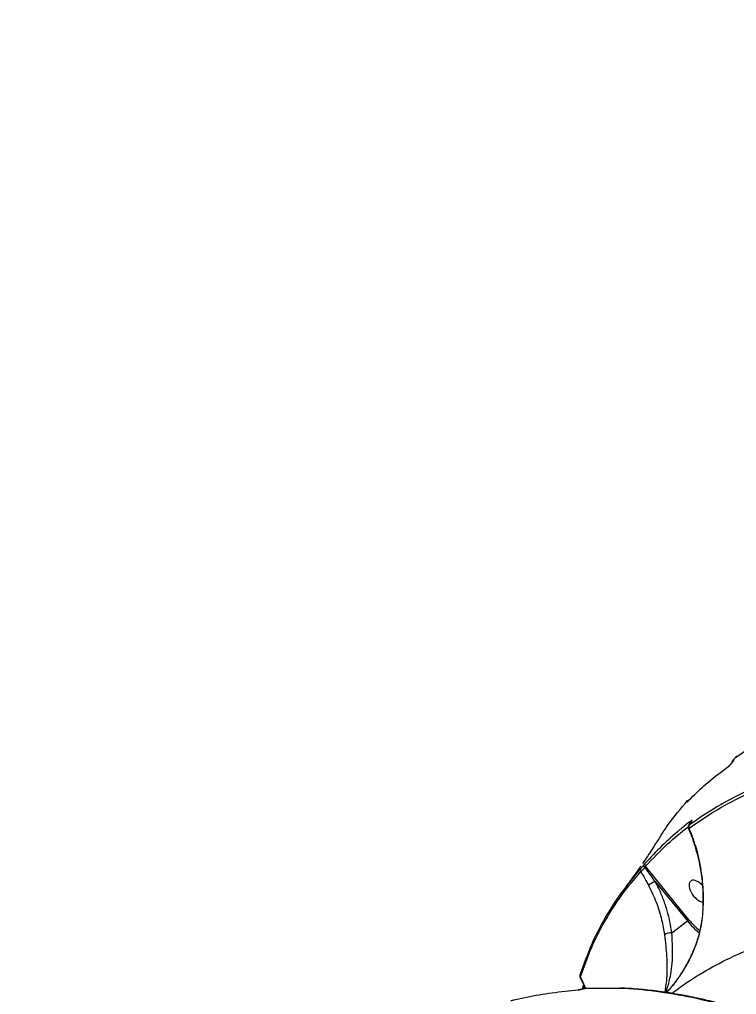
# Model space of a CAD drawing. Header units: millimetres. Extents: x -6328 to 5334, y -5037 to 4112.
# Drawn here: x -2576.2 to -2316, y 416.5 to 770.3 of the extents above; entities that cross this region are included whole.
import ezdxf

# ---------------------------------------------------------------- set-up
doc = ezdxf.new("R2010")
doc.units = ezdxf.units.MM
for name, color, linetype in [('DIKOM_ОБЪЕКТ', 7, 'Continuous'), ('DIKOM_РАЗМЕР_ЗОНА', 7, 'Continuous'), ('DIKOM_РАЗМЕР_ОБЪЕКТА', 7, 'Continuous')]:
    doc.layers.add(name, color=color, linetype=linetype)
doc.styles.add('style1', font='arial.ttf', dxfattribs={"width": 0.8})
doc.dimstyles.new('1-50', dxfattribs={"dimtxt": 300, "dimasz": 200, "dimexe": 100, "dimexo": 0, "dimgap": 100, "dimtad": 1, "dimtxsty": 'style1', "dimcen": 200, "dimclrd": 7, "dimclre": 7, "dimclrt": 7, "dimadec": 1, "dimazin": 2, "dimtfac": 1, "dimtmove": 0, "dimatfit": 2, "dimfxl": 0, "dimlwd": 25, "dimlwe": 18, "dimarcsym": 0})

# ---------------------------------------------------------------- blocks, each defined once
blk = doc.blocks.new('*D0')
at = {"layer": 'Defpoints', "color": 0, "transparency": 16777216}
for p in [(-3539.45, 760.32), (3333.52, 448.13), (3333.52, -4437.11)]:
    blk.add_point(p, dxfattribs=at)
at = {"layer": 'DIKOM_РАЗМЕР_ОБЪЕКТА', "color": 7, "lineweight": 18, "transparency": 16777216}
for p, q in [((-3539.45, 760.32), (-3539.45, -4537.11)), ((3333.52, 448.13), (3333.52, -4537.11))]:
    blk.add_line(p, q, dxfattribs=at)
at = {"layer": 'DIKOM_РАЗМЕР_ОБЪЕКТА', "color": 7, "lineweight": 25, "transparency": 16777216}
blk.add_line((-3339.45, -4437.11), (3133.52, -4437.11), dxfattribs=at)
at = {"layer": 'DIKOM_РАЗМЕР_ОБЪЕКТА', "color": 7, "transparency": 16777216}
for points in [[(-3339.45, -4403.77), (-3339.45, -4470.44), (-3539.45, -4437.11)], [(3133.52, -4403.77), (3133.52, -4470.44), (3333.52, -4437.11)]]:
    blk.add_solid(points, dxfattribs=at)
at = {"layer": 'DIKOM_РАЗМЕР_ОБЪЕКТА', "color": 7, "transparency": 16777216, "insert": (-102.96, -4183.94), "char_height": 300, "attachment_point": 5, "style": 'style1'}
blk.add_mtext('6900', dxfattribs=at)
blk = doc.blocks.new('*D1')
at = {"layer": 'Defpoints', "color": 0, "transparency": 16777216}
for p in [(-5040.91, 625.75), (5333.52, 448.13), (5333.52, -4936.78)]:
    blk.add_point(p, dxfattribs=at)
at = {"layer": 'DIKOM_РАЗМЕР_ЗОНА', "color": 7, "lineweight": 18, "transparency": 16777216}
for p, q in [((-5040.91, 625.75), (-5040.91, -5036.78)), ((5333.52, 448.13), (5333.52, -5036.78))]:
    blk.add_line(p, q, dxfattribs=at)
at = {"layer": 'DIKOM_РАЗМЕР_ЗОНА', "color": 7, "lineweight": 25, "transparency": 16777216}
blk.add_line((-4840.91, -4936.78), (5133.52, -4936.78), dxfattribs=at)
at = {"layer": 'DIKOM_РАЗМЕР_ЗОНА', "color": 7, "transparency": 16777216}
for points in [[(-4840.91, -4903.45), (-4840.91, -4970.11), (-5040.91, -4936.78)], [(5133.52, -4903.45), (5133.52, -4970.11), (5333.52, -4936.78)]]:
    blk.add_solid(points, dxfattribs=at)
at = {"layer": 'DIKOM_РАЗМЕР_ЗОНА', "color": 7, "transparency": 16777216, "insert": (-104.69, -4683.61), "char_height": 300, "attachment_point": 5, "style": 'style1'}
blk.add_mtext('10400', dxfattribs=at)
blk = doc.blocks.new('*D2')
at = {"layer": 'Defpoints', "color": 0, "transparency": 16777216}
for p in [(-5303.77, 2121.42), (-1621.11, 2121.42), (560.33, -2395.62)]:
    blk.add_point(p, dxfattribs=at)
at = {"layer": 'DIKOM_РАЗМЕР_ОБЪЕКТА', "color": 7, "lineweight": 18, "transparency": 16777216}
for p, q in [((-1621.11, 2121.42), (-5403.77, 2121.42)), ((560.33, -2395.62), (-5403.77, -2395.62))]:
    blk.add_line(p, q, dxfattribs=at)
at = {"layer": 'DIKOM_РАЗМЕР_ОБЪЕКТА', "color": 7, "lineweight": 25, "transparency": 16777216}
blk.add_line((-5303.77, -2195.62), (-5303.77, 1921.42), dxfattribs=at)
at = {"layer": 'DIKOM_РАЗМЕР_ОБЪЕКТА', "color": 7, "transparency": 16777216}
for points in [[(-5337.11, 1921.42), (-5270.44, 1921.42), (-5303.77, 2121.42)], [(-5337.11, -2195.62), (-5270.44, -2195.62), (-5303.77, -2395.62)]]:
    blk.add_solid(points, dxfattribs=at)
at = {"layer": 'DIKOM_РАЗМЕР_ОБЪЕКТА', "color": 7, "transparency": 16777216, "insert": (-5556.94, -137.1), "char_height": 300, "attachment_point": 5, "rotation": 90, "style": 'style1'}
blk.add_mtext('4500', dxfattribs=at)
blk = doc.blocks.new('*D3')
at = {"layer": 'Defpoints', "color": 0, "transparency": 16777216}
for p in [(-1814.92, 4111.71), (-5877.98, -3895.62), (33.33, -3895.62)]:
    blk.add_point(p, dxfattribs=at)
at = {"layer": 'DIKOM_РАЗМЕР_ЗОНА', "color": 7, "lineweight": 18, "transparency": 16777216}
for p, q in [((-1814.92, 4111.71), (-5977.98, 4111.71)), ((33.33, -3895.62), (-5977.98, -3895.62))]:
    blk.add_line(p, q, dxfattribs=at)
at = {"layer": 'DIKOM_РАЗМЕР_ЗОНА', "color": 7, "lineweight": 25, "transparency": 16777216}
blk.add_line((-5877.98, 3911.71), (-5877.98, -3695.62), dxfattribs=at)
at = {"layer": 'DIKOM_РАЗМЕР_ЗОНА', "color": 7, "transparency": 16777216}
for points in [[(-5911.31, 3911.71), (-5844.65, 3911.71), (-5877.98, 4111.71)], [(-5911.31, -3695.62), (-5844.65, -3695.62), (-5877.98, -3895.62)]]:
    blk.add_solid(points, dxfattribs=at)
at = {"layer": 'DIKOM_РАЗМЕР_ЗОНА', "color": 7, "transparency": 16777216, "insert": (-6131.15, 108.05), "char_height": 300, "attachment_point": 5, "rotation": 90, "style": 'style1'}
blk.add_mtext('8000', dxfattribs=at)

msp = doc.modelspace()

# ---------------------------------------------------------------- linework, layer by layer
at = {"layer": 'DIKOM_ОБЪЕКТ', "color": 7, "linetype": 'Continuous', "lineweight": 15}
for p, q in [((-2317.123, 501.539), (-2317.572, 500.798)), ((-2317.5, 500.875), (-2317.049, 501.615)), ((-2332.552, 479.016), (-2333.096, 478.307)), ((-2333.044, 478.354), (-2333.092, 478.309)), ((-2333.044, 478.354), (-2332.499, 479.061)), ((-2332.499, 479.061), (-2332.549, 479.014)), ((-2333.283, 443.631), (-2348.981, 463.007)), ((-2345.443, 457.541), (-2333.817, 443.191)), ((-2339.448, 438.847), (-2333.817, 443.191)), ((-2371.484, 420.055), (-2371.967, 418.473)), ((-2371.336, 418.649), (-2371.138, 419.254)), ((-2370.775, 418.733), (-2358.631, 418.757))]:
    msp.add_line(p, q, dxfattribs=at)
at = {"layer": 'DIKOM_ОБЪЕКТ', "color": 7, "linetype": 'Continuous', "lineweight": 15, "flags": 128}
for points in [[(-2317.575, 500.791), (-2317.56, 500.813), (-2317.5, 500.875)], [(-2317.12, 501.538), (-2317.109, 501.553), (-2317.049, 501.615)], [(-2333.625, 486.628), (-2333.635, 486.617), (-2333.726, 486.498)], [(-2372.69, 423.905), (-2372.76, 423.792), (-2372.804, 423.684)], [(-2373.114, 418.207), (-2373.204, 418.197), (-2373.333, 418.159)], [(-2370.548, 418.783), (-2370.653, 418.77), (-2370.775, 418.733)]]:
    msp.add_lwpolyline(points, dxfattribs=at)
at = {"layer": 'DIKOM_ОБЪЕКТ', "color": 7, "linetype": 'Continuous', "lineweight": 15}
for centre, radius, start, end in [((-2315.567, 502.259), 0.739, 125.54355, 148.65626), ((-2318.174, 498.899), 0.764, 124.96182, 147.64569), ((-2333.162, 486.242), 0.742, 99.44826, 140.55453), ((-2332.371, 477.418), 0.966, 145.66024, 213.81287), ((-2331.68, 479.136), 0.833, 144.44132, 183.09736), ((-2348.33, 463.649), 0.913, 147.37297, 224.59549), ((-2349.977, 461.658), 0.905, 145.39669, 217.21841), ((-2350.609, 461.045), 2.026, 45.21007, 73.89423), ((-2342.174, 449.103), 9.049, 111.17245, 129.1553), ((-2340.282, 451.592), 10.6, 307.57952, 311.32115), ((-2311.906, 460.821), 28.123, 218.81987, 231.36665), ((-2311.959, 460.797), 27.374, 218.83412, 230.73814), ((-2328.428, 443.259), 0.192, 97.29902, 161.07355), ((-2339.835, 434.89), 3.977, 84.40693, 125.26462), ((-2372.006, 423.453), 0.831, 163.86149, 222.31126)]:
    msp.add_arc(centre, radius, start, end, dxfattribs=at)
for start_param, end_param in [(6.1700301, 8.9516888), (4.8831356, 6.1700301)]:
    msp.add_ellipse((-2329.756, 453.947), major_axis=(-2.827, 3.714), ratio=0.5274221, start_param=start_param, end_param=end_param, dxfattribs=at)
for points, knots in [([(-2316.197, 502.644), (-2312.877, 504.918), (-2306.226, 509.474), (-2295.009, 515.287), (-2282.954, 520.408), (-2274.14, 523.088), (-2269.727, 524.431)], [0, 0, 0, 0, 0.248104, 0.4969539, 0.7480901, 1, 1, 1, 1]), ([(-2315.994, 502.851), (-2316.027, 502.83), (-2316.204, 502.717), (-2316.448, 502.449), (-2316.789, 502.034), (-2317.018, 501.714), (-2317.107, 501.552), (-2317.129, 501.51)], [0, 0, 0, 0, 0.0753717, 0.4031656, 0.6555767, 0.9123288, 1, 1, 1, 1]), ([(-2317.049, 501.615), (-2317.006, 501.684), (-2316.913, 501.831), (-2316.735, 502.075), (-2316.54, 502.316), (-2316.347, 502.523), (-2316.247, 502.603), (-2316.197, 502.644)], [0, 0, 0, 0, 0.1798431, 0.3800933, 0.581207, 0.7906976, 1, 1, 1, 1]), ([(-2333.726, 486.498), (-2333.517, 486.716), (-2332.469, 487.807), (-2329.659, 490.574), (-2325.039, 494.693), (-2320.894, 497.769), (-2318.82, 499.308)], [0, 0, 0, 0, 0.0480628, 0.2403225, 0.6198794, 1, 1, 1, 1]), ([(-2286.698, 499.75), (-2291.046, 498.429), (-2299.756, 495.783), (-2311.767, 490.706), (-2323.06, 484.88), (-2329.795, 480.271), (-2333.168, 477.963)], [0, 0, 0, 0, 0.248104, 0.4969539, 0.7480901, 1, 1, 1, 1]), ([(-2318.82, 499.308), (-2318.744, 499.368), (-2318.592, 499.489), (-2318.29, 499.807), (-2317.982, 500.178), (-2317.706, 500.551), (-2317.565, 500.772), (-2317.5, 500.875)], [0, 0, 0, 0, 0.2131431, 0.4264747, 0.630601, 0.8289228, 1, 1, 1, 1]), ([(-2317.998, 500.193), (-2318.046, 500.131), (-2318.178, 499.96), (-2318.378, 499.742), (-2318.532, 499.59), (-2318.611, 499.526), (-2318.612, 499.525), (-2318.613, 499.525)], [0, 0, 0, 0, 0.1812811, 0.4983055, 0.7505284, 0.9386682, 1, 1, 1, 1]), ([(-2317.577, 500.791), (-2317.603, 500.747), (-2317.685, 500.612), (-2317.838, 500.393), (-2317.96, 500.24), (-2317.998, 500.193)], [0, 0, 0, 0, 0.2501939, 0.7660999, 1, 1, 1, 1]), ([(-2333.173, 476.881), (-2329.858, 479.152), (-2323.218, 483.7), (-2312.017, 489.506), (-2299.98, 494.618), (-2291.179, 497.295), (-2286.771, 498.636)], [0, 0, 0, 0, 0.2481019, 0.4969506, 0.748088, 1, 1, 1, 1]), ([(-2344.807, 471.867), (-2343.493, 474.004), (-2340.238, 479.297), (-2336.175, 484.029), (-2333.753, 486.85)], [0, 0, 0, 0, 0.403701, 1, 1, 1, 1]), ([(-2333.735, 486.713), (-2333.779, 486.629), (-2333.866, 486.46), (-2333.873, 486.375), (-2333.807, 486.416), (-2333.741, 486.483), (-2333.726, 486.498)], [0, 0, 0, 0, 0.3053848, 0.6114671, 0.9125837, 1, 1, 1, 1]), ([(-2333.753, 486.85), (-2333.739, 486.866), (-2333.687, 486.922), (-2333.638, 486.954), (-2333.643, 486.894), (-2333.705, 486.774), (-2333.735, 486.713)], [0, 0, 0, 0, 0.1085438, 0.3983746, 0.6996392, 1, 1, 1, 1]), ([(-2333.624, 486.628), (-2333.629, 486.623), (-2333.638, 486.614), (-2333.634, 486.617), (-2333.633, 486.619)], [0, 0, 0, 0, 0.5105957, 1, 1, 1, 1]), ([(-2332.358, 479.62), (-2332.647, 479.398), (-2334.09, 478.286), (-2337.74, 475.322), (-2343.136, 470.505), (-2347.111, 466.263), (-2349.099, 464.141)], [0, 0, 0, 0, 0.0480628, 0.2403226, 0.6198798, 1, 1, 1, 1]), ([(-2333.091, 478.308), (-2333.116, 478.276), (-2333.258, 478.095), (-2333.393, 477.893), (-2333.539, 477.573), (-2333.585, 477.255), (-2333.561, 476.989), (-2333.492, 476.875), (-2333.482, 476.858)], [0, 0, 0, 0, 0.0727306, 0.4125097, 0.5701775, 0.7763997, 0.9665916, 1, 1, 1, 1]), ([(-2333.168, 477.963), (-2333.198, 477.943), (-2333.267, 477.896), (-2333.32, 477.892), (-2333.306, 477.968), (-2333.215, 478.126), (-2333.101, 478.278), (-2333.044, 478.354)], [0, 0, 0, 0, 0.148787, 0.348725, 0.5573395, 0.7790753, 1, 1, 1, 1]), ([(-2332.47, 479.12), (-2332.472, 479.118), (-2332.493, 479.087), (-2332.526, 479.046), (-2332.557, 479.008)], [0, 0, 0, 0, 0.0933085, 1, 1, 1, 1]), ([(-2332.499, 479.061), (-2332.418, 479.172), (-2332.254, 479.392), (-2332.122, 479.625), (-2332.1, 479.744), (-2332.179, 479.746), (-2332.3, 479.661), (-2332.358, 479.62)], [0, 0, 0, 0, 0.2064332, 0.4133689, 0.6142255, 0.8134787, 1, 1, 1, 1]), ([(-2332.308, 479.363), (-2332.307, 479.364), (-2332.304, 479.37), (-2332.321, 479.339), (-2332.365, 479.267), (-2332.431, 479.174), (-2332.47, 479.12)], [0, 0, 0, 0, 0.0395931, 0.2586773, 0.572079, 1, 1, 1, 1]), ([(-2348.981, 463.007), (-2346.37, 465.788), (-2341.527, 470.946), (-2336.068, 475.349), (-2333.551, 477.379)], [0, 0, 0, 0, 0.5389682, 1, 1, 1, 1]), ([(-2333.513, 476.841), (-2333.288, 476.336), (-2332.515, 474.598), (-2331.426, 471.493), (-2330.255, 467.557), (-2329.341, 463.538), (-2328.673, 459.486), (-2328.264, 455.431), (-2328.102, 451.397), (-2328.22, 447.406), (-2328.404, 444.707), (-2328.61, 443.368), (-2328.618, 443.318)], [0, 0, 0, 0, 0.0489524, 0.1684038, 0.287892, 0.4074115, 0.5267803, 0.6445594, 0.7618776, 0.878887, 0.9954572, 1, 1, 1, 1]), ([(-2333.478, 476.856), (-2333.48, 476.85), (-2333.491, 476.796), (-2333.375, 476.811), (-2333.226, 476.862), (-2333.173, 476.881)], [0, 0, 0, 0, 0.067116, 0.6687803, 1, 1, 1, 1]), ([(-2328.453, 443.449), (-2328.312, 444.753), (-2327.891, 448.671), (-2327.932, 455.421), (-2328.914, 463.123), (-2330.652, 470.371), (-2332.328, 474.698), (-2333.173, 476.881)], [0, 0, 0, 0, 0.1165802, 0.3502653, 0.5897074, 0.7930886, 1, 1, 1, 1]), ([(-2344.933, 471.946), (-2345.361, 471.243), (-2346.886, 468.74), (-2348.599, 466.156), (-2349.882, 464.282), (-2350.046, 464.042)], [0, 0, 0, 0, 0.2541084, 0.9047679, 1, 1, 1, 1]), ([(-2349.099, 464.141), (-2349.17, 464.061), (-2349.31, 463.901), (-2349.605, 463.545), (-2349.859, 463.229), (-2350.006, 463.044), (-2350.047, 462.991)], [0, 0, 0, 0, 0.2927471, 0.5849578, 0.8819794, 1, 1, 1, 1]), ([(-2350.722, 462.173), (-2353.085, 459.373), (-2357.818, 453.767), (-2363.732, 444.481), (-2368.84, 434.604), (-2371.405, 427.475), (-2372.69, 423.905)], [0, 0, 0, 0, 0.2482766, 0.4972325, 0.7482654, 1, 1, 1, 1]), ([(-2372.621, 422.894), (-2371.359, 426.411), (-2368.831, 433.454), (-2363.774, 443.284), (-2357.863, 452.613), (-2353.088, 458.276), (-2350.698, 461.111)], [0, 0, 0, 0, 0.248276, 0.4972311, 0.7482642, 1, 1, 1, 1]), ([(-2350.685, 463.114), (-2350.952, 462.729), (-2352.38, 460.667), (-2354.149, 458.203), (-2355.661, 456.265), (-2355.998, 455.834)], [0, 0, 0, 0, 0.1514074, 0.8110413, 1, 1, 1, 1]), ([(-2350.047, 462.991), (-2350.094, 462.932), (-2350.213, 462.783), (-2350.401, 462.551), (-2350.592, 462.321), (-2350.678, 462.222), (-2350.722, 462.173)], [0, 0, 0, 0, 0.1835804, 0.4626516, 0.7309778, 1, 1, 1, 1]), ([(-2350.698, 461.111), (-2350.602, 461.199), (-2350.411, 461.375), (-2349.97, 461.774), (-2349.543, 462.158), (-2349.279, 462.396), (-2349.182, 462.483)], [0, 0, 0, 0, 0.2783916, 0.5566695, 0.8378822, 1, 1, 1, 1]), ([(-2350.698, 461.111), (-2349.969, 459.878), (-2348.994, 458.226), (-2348.112, 456.545), (-2347.888, 456.12)], [0, 0, 0, 0, 0.7468136, 1, 1, 1, 1]), ([(-2349.182, 462.483), (-2349.175, 462.508), (-2349.148, 462.595), (-2349.099, 462.74), (-2349.036, 462.903), (-2348.999, 462.973), (-2348.981, 463.007)], [0, 0, 0, 0, 0.1262345, 0.4365999, 0.7262027, 1, 1, 1, 1]), ([(-2345.443, 457.541), (-2346.425, 458.854), (-2347.663, 460.507), (-2348.923, 462.145), (-2349.182, 462.483)], [0, 0, 0, 0, 0.7939325, 1, 1, 1, 1]), ([(-2339.448, 438.847), (-2339.65, 440.18), (-2340.057, 442.856), (-2341.081, 446.895), (-2342.424, 450.937), (-2343.904, 454.502), (-2345.004, 456.675), (-2345.443, 457.541)], [0, 0, 0, 0, 0.2100958, 0.4216539, 0.6378208, 0.8555785, 1, 1, 1, 1]), ([(-2347.888, 456.12), (-2346.917, 454.093), (-2344.954, 450.001), (-2343.074, 443.925), (-2342.426, 439.948), (-2342.131, 438.137)], [0, 0, 0, 0, 0.3481775, 0.703135, 1, 1, 1, 1]), ([(-2339.328, 416.876), (-2338.898, 417.227), (-2335.825, 419.729), (-2329.449, 423.892), (-2319.644, 429.336), (-2308.533, 434.173), (-2296.11, 438.343), (-2282.728, 441.655), (-2269.876, 443.846), (-2257.867, 445.184), (-2246.934, 445.911), (-2235.601, 446.186), (-2223.842, 446.004), (-2211.698, 445.356), (-2199.159, 444.233), (-2186.289, 442.633), (-2173.337, 440.589), (-2160.369, 438.134), (-2147.936, 435.409), (-2135.856, 432.433), (-2124.154, 429.257), (-2112.331, 425.757), (-2098.639, 421.364), (-2083.058, 415.946), (-2071.404, 411.386), (-2065.569, 409.104)], [0, 0, 0, 0, 0.0084107, 0.0600876, 0.111913, 0.1691353, 0.2266627, 0.2843952, 0.342438, 0.3831937, 0.4240208, 0.4651782, 0.5064083, 0.5481608, 0.5899883, 0.6321563, 0.6744006, 0.7145311, 0.7547267, 0.7901974, 0.825668, 0.8613183, 0.8969685, 0.9484165, 1, 1, 1, 1]), ([(-2342.131, 438.137), (-2341.966, 436.798), (-2341.631, 434.079), (-2341.286, 430.023), (-2341.154, 426.009), (-2341.315, 422.296), (-2341.635, 419.757), (-2341.875, 418.17), (-2341.953, 417.345), (-2341.792, 417.041), (-2341.274, 417.338), (-2340.296, 418.328), (-2338.986, 419.891), (-2337.593, 421.731), (-2335.644, 424.545), (-2333.263, 428.54), (-2330.976, 433.542), (-2329.282, 438.556), (-2328.731, 441.807), (-2328.453, 443.449)], [0, 0, 0, 0, 0.0629204, 0.1277925, 0.2147695, 0.3041676, 0.3947516, 0.4411796, 0.4882058, 0.5268344, 0.5575653, 0.5885343, 0.6242813, 0.6582003, 0.6928744, 0.7739223, 0.8569696, 0.9277876, 1, 1, 1, 1]), ([(-2328.631, 443.324), (-2328.66, 443.036), (-2328.786, 441.78), (-2329.266, 439.5), (-2330.081, 436.469), (-2331.194, 433.339), (-2332.532, 430.276), (-2334, 427.43), (-2335.483, 424.91), (-2336.849, 422.839), (-2337.878, 421.39), (-2338.4, 420.717), (-2338.548, 420.525)], [0, 0, 0, 0, 0.0351636, 0.1532956, 0.27754, 0.4083665, 0.5457754, 0.6718627, 0.7859432, 0.8911476, 0.9690698, 1, 1, 1, 1]), ([(-2340.89, 417.815), (-2341.014, 417.73), (-2341.319, 417.522), (-2341.292, 417.902), (-2341.064, 418.805), (-2340.548, 420.497), (-2339.911, 423.205), (-2339.375, 426.726), (-2339.146, 430.744), (-2339.184, 434.818), (-2339.359, 437.494), (-2339.448, 438.847)], [0, 0, 0, 0, 0.042739, 0.1056666, 0.1712314, 0.3007948, 0.4325461, 0.5968261, 0.7647079, 0.8809449, 1, 1, 1, 1]), ([(-2372.796, 423.681), (-2372.823, 423.604), (-2372.875, 423.459), (-2372.889, 423.177), (-2372.86, 422.936), (-2372.786, 422.812), (-2372.763, 422.774)], [0, 0, 0, 0, 0.3150032, 0.5897778, 0.874799, 1, 1, 1, 1]), ([(-2372.788, 422.76), (-2372.303, 421.805), (-2371.636, 420.489), (-2371.075, 419.108), (-2370.921, 418.731)], [0, 0, 0, 0, 0.7266761, 1, 1, 1, 1]), ([(-2372.769, 422.77), (-2372.758, 422.777), (-2372.741, 422.787), (-2372.651, 422.867), (-2372.621, 422.894)], [0, 0, 0, 0, 0.6620082, 1, 1, 1, 1]), ([(-2370.746, 418.715), (-2370.832, 418.937), (-2371.389, 420.37), (-2372.057, 421.738), (-2372.621, 422.894)], [0, 0, 0, 0, 0.1549802, 1, 1, 1, 1]), ([(-2397.862, 414.291), (-2397.484, 414.381), (-2395.596, 414.831), (-2390.668, 415.889), (-2382.938, 417.225), (-2376.536, 417.847), (-2373.333, 418.159)], [0, 0, 0, 0, 0.0480633, 0.2403249, 0.6198809, 1, 1, 1, 1]), ([(-2373.333, 418.159), (-2373.217, 418.172), (-2372.987, 418.199), (-2372.522, 418.3), (-2372.127, 418.406), (-2371.904, 418.477), (-2371.84, 418.497)], [0, 0, 0, 0, 0.2927456, 0.5849547, 0.8819745, 1, 1, 1, 1]), ([(-2371.942, 418.48), (-2372.012, 418.458), (-2372.228, 418.388), (-2372.586, 418.299), (-2372.917, 418.232), (-2373.114, 418.206), (-2373.179, 418.203), (-2373.188, 418.203), (-2373.189, 418.203)], [0, 0, 0, 0, 0.1357892, 0.4228772, 0.6617017, 0.8447285, 0.9794693, 1, 1, 1, 1]), ([(-2370.547, 418.777), (-2370.587, 418.777), (-2370.794, 418.775), (-2371.168, 418.694), (-2371.618, 418.585), (-2371.834, 418.508), (-2371.893, 418.488)], [0, 0, 0, 0, 0.1006118, 0.5194742, 0.8694882, 1, 1, 1, 1]), ([(-2371.84, 418.497), (-2371.768, 418.519), (-2371.588, 418.575), (-2371.295, 418.651), (-2370.991, 418.713), (-2370.847, 418.726), (-2370.775, 418.733)], [0, 0, 0, 0, 0.1835847, 0.4626543, 0.7309792, 1, 1, 1, 1]), ([(-2358.631, 418.757), (-2358.479, 418.757), (-2354.118, 418.772), (-2345.282, 417.765), (-2332.144, 415.728), (-2323.202, 413.341), (-2318.724, 412.145)], [0, 0, 0, 0, 0.0117877, 0.339064, 0.6690708, 1, 1, 1, 1]), ([(-2318.468, 412.179), (-2319.725, 412.546), (-2323.322, 413.597), (-2329.219, 415.004), (-2336.149, 416.419), (-2343.016, 417.519), (-2349.811, 418.292), (-2354.92, 418.712), (-2357.743, 418.779), (-2358.346, 418.793)], [0, 0, 0, 0, 0.0927106, 0.2654582, 0.4380863, 0.6102539, 0.7818533, 0.9534266, 1, 1, 1, 1]), ([(-2338.548, 420.525), (-2338.7, 420.326), (-2339.112, 419.783), (-2339.706, 419.065), (-2340.299, 418.39), (-2340.677, 417.995), (-2340.889, 417.814), (-2340.889, 417.813), (-2340.889, 417.813)], [0, 0, 0, 0, 0.1489786, 0.4053823, 0.6106308, 0.8024057, 0.9792332, 1, 1, 1, 1])]:
    msp.add_open_spline(points, degree=3, knots=knots, dxfattribs=at)

# ---------------------------------------------------------------- dimensions: what is measured, and where the dimension line sits
at = {"layer": 'DIKOM_РАЗМЕР_ЗОНА'}
dim = msp.add_linear_dim(base=(-5877.98, -3895.616), p1=(-1814.925, 4111.709), p2=(33.33, -3895.616), angle=90, text='8000', dimstyle='1-50', dxfattribs=at)
dim.commit()
dim.dimension.update_dxf_attribs({"geometry": '*D3', "text_midpoint": (-5877.98, 108.046), "dimtype": 160})
dim = msp.add_linear_dim(base=(5333.521, -4936.782), p1=(-5040.908, 625.746), p2=(5333.521, 448.128), text='10400', dimstyle='1-50', dxfattribs=at)
dim.commit()
dim.dimension.update_dxf_attribs({"geometry": '*D1', "text_midpoint": (-104.69, -4936.782), "dimtype": 160})
at = {"layer": 'DIKOM_РАЗМЕР_ОБЪЕКТА'}
dim = msp.add_linear_dim(base=(-5303.773, 2121.419), p1=(560.33, -2395.616), p2=(-1621.109, 2121.419), angle=90, text='4500', dimstyle='1-50', dxfattribs=at)
dim.commit()
dim.dimension.update_dxf_attribs({"geometry": '*D2', "text_midpoint": (-5303.773, -137.099), "dimtype": 160})
dim = msp.add_linear_dim(base=(3333.521, -4437.108), p1=(-3539.449, 760.323), p2=(3333.521, 448.128), text='6900', dimstyle='1-50', dxfattribs=at)
dim.commit()
dim.dimension.update_dxf_attribs({"geometry": '*D0', "text_midpoint": (-102.964, -4437.108), "dimtype": 160})

doc.saveas('drawing.dxf')
